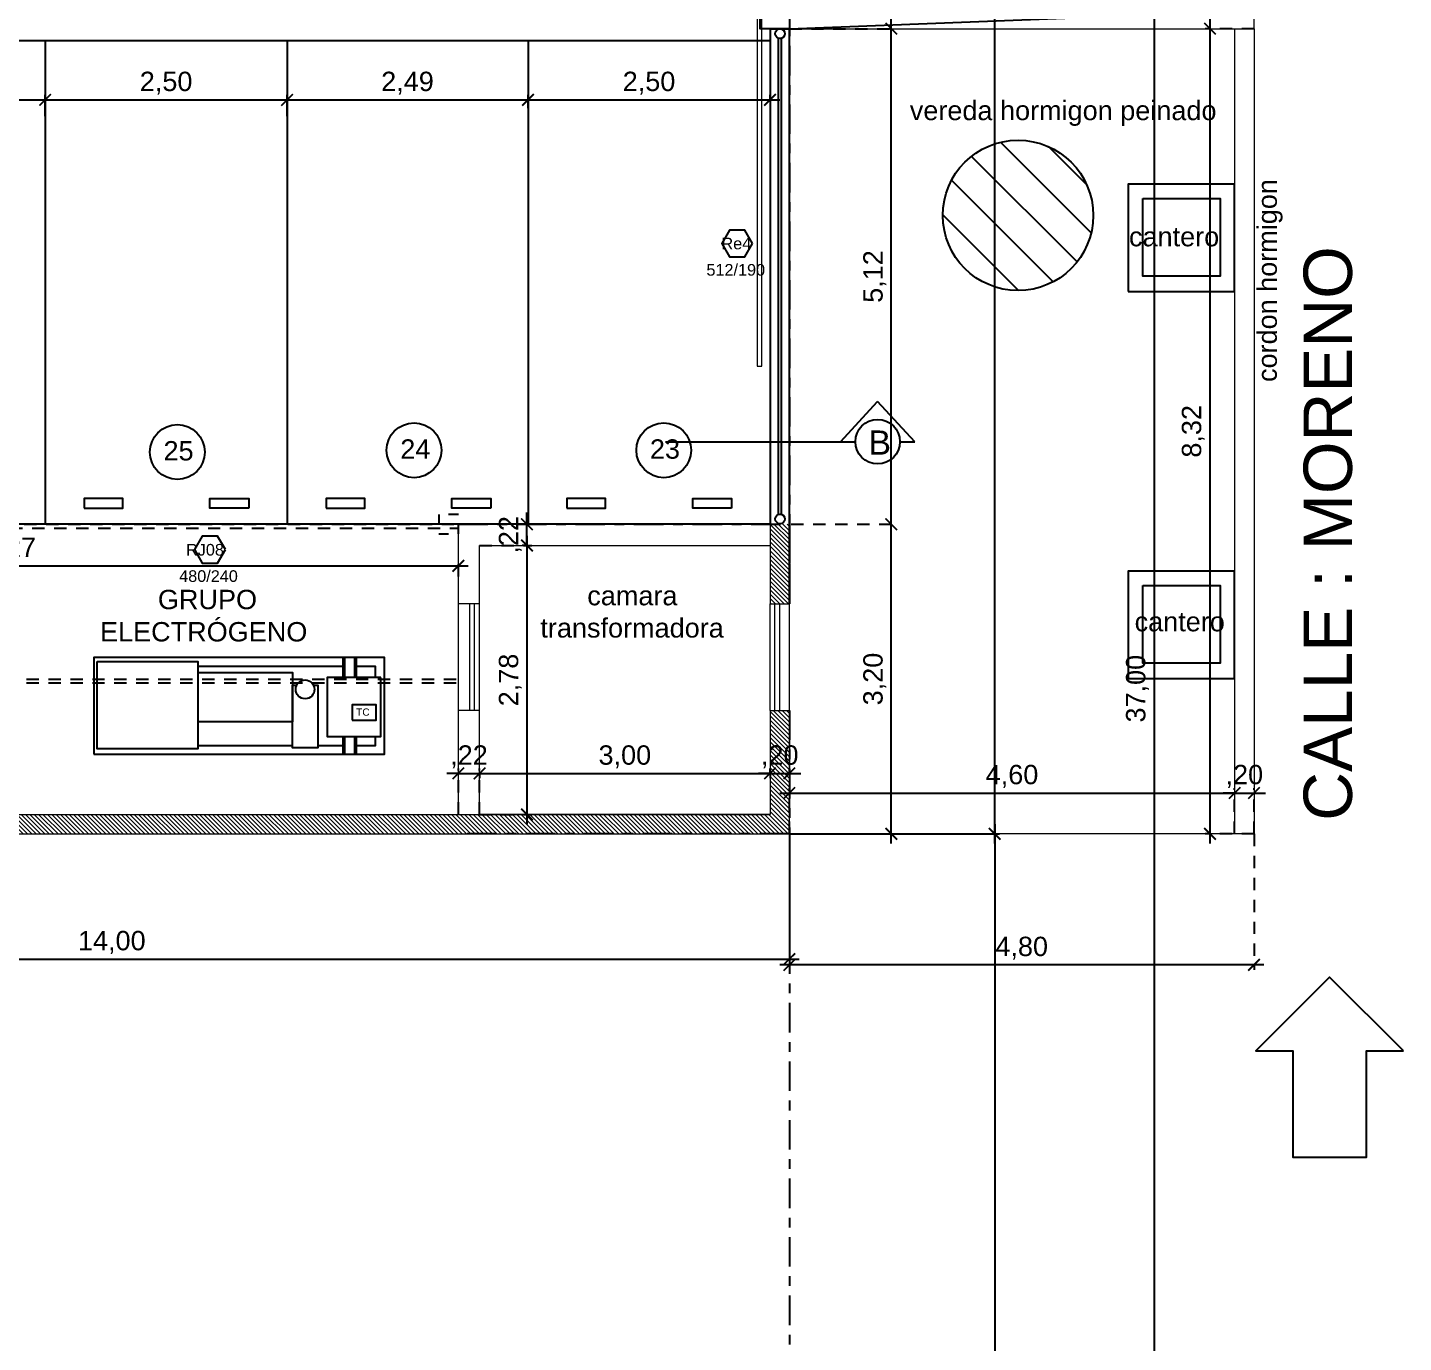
# Model space of a CAD drawing. Header units: metres. Extents: x 1093 to 1459, y -137 to 62.
# Drawn here: x 1329.3 to 1343.52, y -23.17 to -9.58 of the extents above; entities that cross this region are included whole.
import ezdxf

# ---------------------------------------------------------------- set-up
doc = ezdxf.new("R2010")
doc.units = ezdxf.units.M
doc.header["$LTSCALE"] = 0.508
doc.header["$PDMODE"] = 1
doc.header["$PDSIZE"] = -2
for name, pattern in [('ACAD_ISO10W100', [18, 12, -3, 0, -3]), ('HIDDEN', [0.375, 0.25, -0.125]), ('HIDDEN2', [0.1875, 0.125, -0.0625])]:
    doc.linetypes.add(name, pattern=pattern)
doc.layers.get('0').update_dxf_attribs({"color": 9})
doc.layers.get('Defpoints').update_dxf_attribs({"color": 9})
for name, color, linetype in [('1-EJES', 9, 'ACAD_ISO10W100'), ('2-Corte', 9, 'Continuous'), ('2-Desig-Carp', 9, 'Continuous'), ('2-texto', 9, 'Continuous'), ('3-muros', 9, 'Continuous'), ('3-VISTA', 9, 'Continuous'), ('4-carpinterias', 9, 'Continuous'), ('7-artef', 9, 'Continuous'), ('7-equipamiento', 9, 'Continuous'), ('8-cotas-100', 9, 'Continuous'), ('9-Hatch', 9, 'Continuous'), ('9-Hatch existente', 9, 'Continuous'), ('9-PISOS', 9, 'Continuous'), ('arq 0.09', 9, 'Continuous'), ('arq carpinterias', 9, 'Continuous'), ('artef', 9, 'Continuous'), ('Estructura', 9, 'HIDDEN2')]:
    doc.layers.add(name, color=color, linetype=linetype)
doc.styles.add('swiss', font='swissel.ttf')
doc.dimstyles.new('dim-100', dxfattribs={"dimtxt": 0.2, "dimasz": 0.12, "dimexe": 0.05, "dimexo": 0, "dimgap": 0.05, "dimtad": 1, "dimzin": 4, "dimtxsty": 'swiss', "dimblk": 'ARCHTICK', "dimcen": 0.5, "dimdle": 0.1, "dimclrd": 256, "dimclre": 252, "dimclrt": 256, "dimadec": 0, "dimazin": 0, "dimtfac": 1, "dimtix": 1, "dimtmove": 2, "dimatfit": 3, "dimldrblk": 'OPEN30', "dimfxl": 0.05, "dimtolj": 1, "dimtzin": 0, "dimarcsym": 0})

# ---------------------------------------------------------------- blocks, each defined once
blk = doc.blocks.new('_ARCHTICK')
at = {"color": 0, "linetype": 'ByBlock', "const_width": 0.15}
blk.add_lwpolyline([(-0.5, -0.5), (0.5, 0.5)], dxfattribs=at)
blk = doc.blocks.new('*D18')
at = {"layer": '8-cotas-100', "color": 252, "linetype": 'Continuous', "lineweight": -2, "transparency": 16777216}
for p, q in [((1323.174, -17.917), (1323.174, -19.261)), ((1337.174, -17.917), (1337.174, -19.261))]:
    blk.add_line(p, q, dxfattribs=at)
at = {"layer": '8-cotas-100', "linetype": 'Continuous', "lineweight": -2, "transparency": 16777216}
blk.add_line((1323.074, -19.211), (1337.274, -19.211), dxfattribs=at)
at = {"layer": 'Defpoints', "color": 0, "linetype": 'Continuous', "transparency": 16777216}
for p in [(1323.174, -17.917), (1337.174, -17.917), (1337.174, -19.211)]:
    blk.add_point(p, dxfattribs=at)
at = {"layer": '8-cotas-100', "linetype": 'Continuous', "lineweight": -2, "transparency": 16777216, "xscale": 0.12, "yscale": 0.12, "zscale": 0.12, "rotation": 180}
blk.add_blockref('_ARCHTICK', (1323.174, -19.211), dxfattribs=at)
at = {"layer": '8-cotas-100', "linetype": 'Continuous', "lineweight": -2, "transparency": 16777216, "xscale": 0.12, "yscale": 0.12, "zscale": 0.12}
blk.add_blockref('_ARCHTICK', (1337.174, -19.211), dxfattribs=at)
at = {"layer": '8-cotas-100', "linetype": 'Continuous', "lineweight": 0, "transparency": 16777216, "insert": (1330.174, -19.039), "char_height": 0.2, "attachment_point": 5, "style": 'swiss'}
blk.add_mtext('\\A1;14,00', dxfattribs=at)
blk = doc.blocks.new('_Open30')
at = {"color": 0, "linetype": 'ByBlock', "lineweight": -2}
for p, q in [((-1, 0.27), (0, 0)), ((0, 0), (-1, -0.27)), ((0, 0), (-1, 0))]:
    blk.add_line(p, q, dxfattribs=at)
blk = doc.blocks.new('*D20')
at = {"layer": '8-cotas-100', "linetype": 'Continuous', "lineweight": -2, "transparency": 16777216}
blk.add_line((1339.295, -18.017), (1339.295, 2.183), dxfattribs=at)
at = {"layer": '8-cotas-100', "color": 252, "linetype": 'Continuous', "lineweight": -2, "transparency": 16777216}
for p, q in [((1337.174, 2.083), (1339.345, 2.083)), ((1337.174, -17.917), (1339.345, -17.917))]:
    blk.add_line(p, q, dxfattribs=at)
at = {"layer": 'Defpoints', "color": 0, "linetype": 'Continuous', "transparency": 16777216}
for p in [(1337.174, 2.083), (1339.295, 2.083), (1337.174, -17.917)]:
    blk.add_point(p, dxfattribs=at)
at = {"layer": '8-cotas-100', "linetype": 'Continuous', "lineweight": -2, "transparency": 16777216, "xscale": 0.12, "yscale": 0.12, "zscale": 0.12}
for p, rotation in [((1339.295, 2.083), 90), ((1339.295, -17.917), 270)]:
    blk.add_blockref('_ARCHTICK', p, dxfattribs=dict(at, rotation=rotation))
at = {"layer": '8-cotas-100', "linetype": 'Continuous', "lineweight": 0, "transparency": 16777216, "insert": (1339.123, -7.917), "char_height": 0.2, "attachment_point": 5, "rotation": 90, "style": 'swiss'}
blk.add_mtext('\\A1;20,00', dxfattribs=at)
blk = doc.blocks.new('*D75')
at = {"layer": '8-cotas-100', "linetype": 'Continuous', "lineweight": -2, "transparency": 16777216}
blk.add_line((1326.885, -10.331), (1329.585, -10.331), dxfattribs=at)
at = {"layer": '8-cotas-100', "color": 252, "linetype": 'Continuous', "lineweight": -2, "transparency": 16777216}
for p, q in [((1326.985, -10.5), (1326.985, -10.281)), ((1329.485, -10.5), (1329.485, -10.281))]:
    blk.add_line(p, q, dxfattribs=at)
at = {"layer": 'Defpoints', "color": 0, "linetype": 'Continuous', "transparency": 16777216}
for p in [(1329.485, -10.331), (1326.985, -10.5), (1329.485, -10.5)]:
    blk.add_point(p, dxfattribs=at)
at = {"layer": '8-cotas-100', "linetype": 'Continuous', "lineweight": -2, "transparency": 16777216, "xscale": 0.12, "yscale": 0.12, "zscale": 0.12, "rotation": 180}
blk.add_blockref('_ARCHTICK', (1326.985, -10.331), dxfattribs=at)
at = {"layer": '8-cotas-100', "linetype": 'Continuous', "lineweight": -2, "transparency": 16777216, "xscale": 0.12, "yscale": 0.12, "zscale": 0.12}
blk.add_blockref('_ARCHTICK', (1329.485, -10.331), dxfattribs=at)
at = {"layer": '8-cotas-100', "linetype": 'Continuous', "lineweight": 0, "transparency": 16777216, "insert": (1328.235, -10.159), "char_height": 0.2, "attachment_point": 5, "style": 'swiss'}
blk.add_mtext('\\A1;2,50', dxfattribs=at)
blk = doc.blocks.new('*D76')
at = {"layer": '8-cotas-100', "linetype": 'Continuous', "lineweight": -2, "transparency": 16777216}
blk.add_line((1329.385, -10.331), (1332.085, -10.331), dxfattribs=at)
at = {"layer": '8-cotas-100', "color": 252, "linetype": 'Continuous', "lineweight": -2, "transparency": 16777216}
for p, q in [((1329.485, -10.5), (1329.485, -10.281)), ((1331.985, -10.5), (1331.985, -10.281))]:
    blk.add_line(p, q, dxfattribs=at)
at = {"layer": 'Defpoints', "color": 0, "linetype": 'Continuous', "transparency": 16777216}
for p in [(1331.985, -10.331), (1329.485, -10.5), (1331.985, -10.5)]:
    blk.add_point(p, dxfattribs=at)
at = {"layer": '8-cotas-100', "linetype": 'Continuous', "lineweight": -2, "transparency": 16777216, "xscale": 0.12, "yscale": 0.12, "zscale": 0.12, "rotation": 180}
blk.add_blockref('_ARCHTICK', (1329.485, -10.331), dxfattribs=at)
at = {"layer": '8-cotas-100', "linetype": 'Continuous', "lineweight": -2, "transparency": 16777216, "xscale": 0.12, "yscale": 0.12, "zscale": 0.12}
blk.add_blockref('_ARCHTICK', (1331.985, -10.331), dxfattribs=at)
at = {"layer": '8-cotas-100', "linetype": 'Continuous', "lineweight": 0, "transparency": 16777216, "insert": (1330.735, -10.159), "char_height": 0.2, "attachment_point": 5, "style": 'swiss'}
blk.add_mtext('\\A1;2,50', dxfattribs=at)
blk = doc.blocks.new('*D131')
at = {"layer": '8-cotas-100', "linetype": 'Continuous', "lineweight": -2, "transparency": 16777216}
blk.add_line((1331.885, -10.331), (1334.574, -10.331), dxfattribs=at)
at = {"layer": '8-cotas-100', "color": 252, "linetype": 'Continuous', "lineweight": -2, "transparency": 16777216}
for p, q in [((1331.985, -10.5), (1331.985, -10.281)), ((1334.474, -10.416), (1334.474, -10.281))]:
    blk.add_line(p, q, dxfattribs=at)
at = {"layer": 'Defpoints', "color": 0, "linetype": 'Continuous', "transparency": 16777216}
for p in [(1334.474, -10.331), (1331.985, -10.5), (1334.474, -10.416)]:
    blk.add_point(p, dxfattribs=at)
at = {"layer": '8-cotas-100', "linetype": 'Continuous', "lineweight": -2, "transparency": 16777216, "xscale": 0.12, "yscale": 0.12, "zscale": 0.12, "rotation": 180}
blk.add_blockref('_ARCHTICK', (1331.985, -10.331), dxfattribs=at)
at = {"layer": '8-cotas-100', "linetype": 'Continuous', "lineweight": -2, "transparency": 16777216, "xscale": 0.12, "yscale": 0.12, "zscale": 0.12}
blk.add_blockref('_ARCHTICK', (1334.474, -10.331), dxfattribs=at)
at = {"layer": '8-cotas-100', "linetype": 'Continuous', "lineweight": 0, "transparency": 16777216, "insert": (1333.229, -10.159), "char_height": 0.2, "attachment_point": 5, "style": 'swiss'}
blk.add_mtext('\\A1;2,49', dxfattribs=at)
blk = doc.blocks.new('*D132')
at = {"layer": '8-cotas-100', "linetype": 'Continuous', "lineweight": -2, "transparency": 16777216}
blk.add_line((1334.374, -10.331), (1337.074, -10.331), dxfattribs=at)
at = {"layer": '8-cotas-100', "color": 252, "linetype": 'Continuous', "lineweight": -2, "transparency": 16777216}
for p, q in [((1334.474, -10.416), (1334.474, -10.281)), ((1336.974, -10.331), (1336.974, -10.281))]:
    blk.add_line(p, q, dxfattribs=at)
at = {"layer": 'Defpoints', "color": 0, "linetype": 'Continuous', "transparency": 16777216}
for p in [(1336.974, -10.331), (1336.974, -10.331), (1334.474, -10.416)]:
    blk.add_point(p, dxfattribs=at)
at = {"layer": '8-cotas-100', "linetype": 'Continuous', "lineweight": -2, "transparency": 16777216, "xscale": 0.12, "yscale": 0.12, "zscale": 0.12, "rotation": 180}
blk.add_blockref('_ARCHTICK', (1334.474, -10.331), dxfattribs=at)
at = {"layer": '8-cotas-100', "linetype": 'Continuous', "lineweight": -2, "transparency": 16777216, "xscale": 0.12, "yscale": 0.12, "zscale": 0.12}
blk.add_blockref('_ARCHTICK', (1336.974, -10.331), dxfattribs=at)
at = {"layer": '8-cotas-100', "linetype": 'Continuous', "lineweight": 0, "transparency": 16777216, "insert": (1335.724, -10.159), "char_height": 0.2, "attachment_point": 5, "style": 'swiss'}
blk.add_mtext('\\A1;2,50', dxfattribs=at)
blk = doc.blocks.new('*D200')
at = {"layer": '8-cotas-100', "linetype": 'Continuous', "lineweight": -2, "transparency": 16777216}
blk.add_line((1339.295, -17.817), (1339.295, -35.017), dxfattribs=at)
at = {"layer": '8-cotas-100', "color": 252, "linetype": 'HIDDEN', "lineweight": -2, "transparency": 16777216}
for p, q in [((1337.194, -17.917), (1339.345, -17.917)), ((1337.174, -34.917), (1339.345, -34.917))]:
    blk.add_line(p, q, dxfattribs=at)
at = {"layer": 'Defpoints', "color": 0, "linetype": 'Continuous', "transparency": 16777216}
for p in [(1337.194, -17.917), (1337.174, -34.917), (1339.295, -34.917)]:
    blk.add_point(p, dxfattribs=at)
at = {"layer": '8-cotas-100', "linetype": 'Continuous', "lineweight": -2, "transparency": 16777216, "xscale": 0.12, "yscale": 0.12, "zscale": 0.12}
for p, rotation in [((1339.295, -17.917), 90), ((1339.295, -34.917), 270)]:
    blk.add_blockref('_ARCHTICK', p, dxfattribs=dict(at, rotation=rotation))
at = {"layer": '8-cotas-100', "linetype": 'Continuous', "lineweight": 0, "transparency": 16777216, "insert": (1339.123, -26.417), "char_height": 0.2, "attachment_point": 5, "rotation": 90, "style": 'swiss'}
blk.add_mtext('\\A1;17,00', dxfattribs=at)
blk = doc.blocks.new('*D238')
at = {"layer": '3-muros', "linetype": 'Continuous', "lineweight": -2, "transparency": 16777216}
blk.add_line((1338.227, -18.017), (1338.227, -14.617), dxfattribs=at)
at = {"layer": '3-muros', "color": 252, "linetype": 'HIDDEN', "lineweight": -2, "transparency": 16777216}
for p, q in [((1337.194, -14.717), (1338.277, -14.717)), ((1337.194, -17.917), (1338.277, -17.917))]:
    blk.add_line(p, q, dxfattribs=at)
at = {"layer": 'Defpoints', "color": 0, "linetype": 'Continuous', "transparency": 16777216}
for p in [(1337.194, -14.717), (1338.227, -14.717), (1337.194, -17.917)]:
    blk.add_point(p, dxfattribs=at)
at = {"layer": '3-muros', "linetype": 'Continuous', "lineweight": -2, "transparency": 16777216, "xscale": 0.12, "yscale": 0.12, "zscale": 0.12}
for p, rotation in [((1338.227, -14.717), 90), ((1338.227, -17.917), 270)]:
    blk.add_blockref('_ARCHTICK', p, dxfattribs=dict(at, rotation=rotation))
at = {"layer": '3-muros', "linetype": 'Continuous', "lineweight": 0, "transparency": 16777216, "insert": (1338.056, -16.317), "char_height": 0.2, "attachment_point": 5, "rotation": 90, "style": 'swiss'}
blk.add_mtext('\\A1;3,20', dxfattribs=at)
blk = doc.blocks.new('*D239')
at = {"layer": '3-muros', "linetype": 'Continuous', "lineweight": -2, "transparency": 16777216}
blk.add_line((1338.227, -14.817), (1338.227, -9.496), dxfattribs=at)
at = {"layer": '3-muros', "color": 252, "linetype": 'HIDDEN', "lineweight": -2, "transparency": 16777216}
for p, q in [((1337.174, -9.596), (1338.277, -9.596)), ((1337.194, -14.717), (1338.277, -14.717))]:
    blk.add_line(p, q, dxfattribs=at)
at = {"layer": 'Defpoints', "color": 0, "linetype": 'Continuous', "transparency": 16777216}
for p in [(1337.174, -9.596), (1338.227, -9.596), (1337.194, -14.717)]:
    blk.add_point(p, dxfattribs=at)
at = {"layer": '3-muros', "linetype": 'Continuous', "lineweight": -2, "transparency": 16777216, "xscale": 0.12, "yscale": 0.12, "zscale": 0.12}
for p, rotation in [((1338.227, -9.596), 90), ((1338.227, -14.717), 270)]:
    blk.add_blockref('_ARCHTICK', p, dxfattribs=dict(at, rotation=rotation))
at = {"layer": '3-muros', "linetype": 'Continuous', "lineweight": 0, "transparency": 16777216, "insert": (1338.056, -12.157), "char_height": 0.2, "attachment_point": 5, "rotation": 90, "style": 'swiss'}
blk.add_mtext('\\A1;5,12', dxfattribs=at)
blk = doc.blocks.new('*D240')
at = {"layer": '3-muros', "linetype": 'Continuous', "lineweight": -2, "transparency": 16777216}
blk.add_line((1338.227, -9.696), (1338.227, -3.911), dxfattribs=at)
at = {"layer": '3-muros', "color": 252, "linetype": 'HIDDEN', "lineweight": -2, "transparency": 16777216}
for p, q in [((1337.174, -4.011), (1338.277, -4.011)), ((1337.174, -9.596), (1338.277, -9.596))]:
    blk.add_line(p, q, dxfattribs=at)
at = {"layer": 'Defpoints', "color": 0, "linetype": 'Continuous', "transparency": 16777216}
for p in [(1337.174, -4.011), (1338.227, -4.011), (1337.174, -9.596)]:
    blk.add_point(p, dxfattribs=at)
at = {"layer": '3-muros', "linetype": 'Continuous', "lineweight": -2, "transparency": 16777216, "xscale": 0.12, "yscale": 0.12, "zscale": 0.12}
for p, rotation in [((1338.227, -4.011), 90), ((1338.227, -9.596), 270)]:
    blk.add_blockref('_ARCHTICK', p, dxfattribs=dict(at, rotation=rotation))
at = {"layer": '3-muros', "linetype": 'Continuous', "lineweight": 0, "transparency": 16777216, "insert": (1338.056, -6.804), "char_height": 0.2, "attachment_point": 5, "rotation": 90, "style": 'swiss'}
blk.add_mtext('\\A1;5,59', dxfattribs=at)
blk = doc.blocks.new('*D270')
at = {"layer": '8-cotas-100', "lineweight": -2, "transparency": 16777216}
blk.add_line((1334.463, -14.837), (1334.463, -17.817), dxfattribs=at)
at = {"layer": '8-cotas-100', "color": 252, "linetype": 'HIDDEN', "lineweight": -2, "transparency": 16777216}
for p, q in [((1333.974, -14.937), (1334.513, -14.937)), ((1333.974, -17.717), (1334.513, -17.717))]:
    blk.add_line(p, q, dxfattribs=at)
at = {"layer": 'Defpoints', "color": 0, "transparency": 16777216}
for p in [(1333.974, -14.937), (1333.974, -17.717), (1334.463, -17.717)]:
    blk.add_point(p, dxfattribs=at)
at = {"layer": '8-cotas-100', "lineweight": -2, "transparency": 16777216, "xscale": 0.12, "yscale": 0.12, "zscale": 0.12}
for p, rotation in [((1334.463, -14.937), 90), ((1334.463, -17.717), 270)]:
    blk.add_blockref('_ARCHTICK', p, dxfattribs=dict(at, rotation=rotation))
at = {"layer": '8-cotas-100', "lineweight": 0, "transparency": 16777216, "insert": (1334.291, -16.327), "char_height": 0.2, "attachment_point": 5, "rotation": 90, "style": 'swiss'}
blk.add_mtext('\\A1;2,78', dxfattribs=at)
blk = doc.blocks.new('*D271')
at = {"layer": '8-cotas-100', "lineweight": -2, "transparency": 16777216}
for p, q in [((1334.463, -14.717), (1334.463, -14.597)), ((1334.463, -14.937), (1334.463, -14.717)), ((1334.463, -14.937), (1334.463, -15.057))]:
    blk.add_line(p, q, dxfattribs=at)
at = {"layer": '8-cotas-100', "color": 252, "linetype": 'HIDDEN', "lineweight": -2, "transparency": 16777216}
for p, q in [((1334.463, -14.717), (1334.413, -14.717)), ((1334.463, -14.937), (1334.413, -14.937))]:
    blk.add_line(p, q, dxfattribs=at)
at = {"layer": 'Defpoints', "color": 0, "transparency": 16777216}
for p in [(1334.463, -14.717), (1334.463, -14.717), (1334.463, -14.937)]:
    blk.add_point(p, dxfattribs=at)
at = {"layer": '8-cotas-100', "lineweight": -2, "transparency": 16777216, "xscale": 0.12, "yscale": 0.12, "zscale": 0.12}
for p, rotation in [((1334.463, -14.717), 270), ((1334.463, -14.937), 90)]:
    blk.add_blockref('_ARCHTICK', p, dxfattribs=dict(at, rotation=rotation))
at = {"layer": '8-cotas-100', "lineweight": 0, "transparency": 16777216, "insert": (1334.291, -14.827), "char_height": 0.2, "attachment_point": 5, "rotation": 90, "style": 'swiss'}
blk.add_mtext('\\A1;,22', dxfattribs=at)
blk = doc.blocks.new('*D272')
at = {"layer": '8-cotas-100', "lineweight": -2, "transparency": 16777216}
for p, q in [((1333.754, -17.292), (1333.634, -17.292)), ((1333.754, -17.292), (1333.974, -17.292)), ((1333.974, -17.292), (1334.094, -17.292))]:
    blk.add_line(p, q, dxfattribs=at)
at = {"layer": '8-cotas-100', "color": 252, "linetype": 'HIDDEN', "lineweight": -2, "transparency": 16777216}
for p, q in [((1333.754, -17.717), (1333.754, -17.242)), ((1333.974, -17.717), (1333.974, -17.242))]:
    blk.add_line(p, q, dxfattribs=at)
at = {"layer": 'Defpoints', "color": 0, "transparency": 16777216}
for p in [(1333.974, -17.292), (1333.754, -17.717), (1333.974, -17.717)]:
    blk.add_point(p, dxfattribs=at)
at = {"layer": '8-cotas-100', "lineweight": -2, "transparency": 16777216, "xscale": 0.12, "yscale": 0.12, "zscale": 0.12}
blk.add_blockref('_ARCHTICK', (1333.754, -17.292), dxfattribs=at)
at = {"layer": '8-cotas-100', "lineweight": -2, "transparency": 16777216, "xscale": 0.12, "yscale": 0.12, "zscale": 0.12, "rotation": 180}
blk.add_blockref('_ARCHTICK', (1333.974, -17.292), dxfattribs=at)
at = {"layer": '8-cotas-100', "lineweight": 0, "transparency": 16777216, "insert": (1333.864, -17.121), "char_height": 0.2, "attachment_point": 5, "style": 'swiss'}
blk.add_mtext('\\A1;,22', dxfattribs=at)
blk = doc.blocks.new('*D273')
at = {"layer": '8-cotas-100', "lineweight": -2, "transparency": 16777216}
blk.add_line((1333.874, -17.292), (1337.074, -17.292), dxfattribs=at)
at = {"layer": '8-cotas-100', "color": 252, "linetype": 'HIDDEN', "lineweight": -2, "transparency": 16777216}
for p, q in [((1333.974, -17.292), (1333.974, -17.342)), ((1336.974, -17.292), (1336.974, -17.242))]:
    blk.add_line(p, q, dxfattribs=at)
at = {"layer": 'Defpoints', "color": 0, "transparency": 16777216}
for p in [(1333.974, -17.292), (1336.974, -17.292), (1336.974, -17.292)]:
    blk.add_point(p, dxfattribs=at)
at = {"layer": '8-cotas-100', "lineweight": -2, "transparency": 16777216, "xscale": 0.12, "yscale": 0.12, "zscale": 0.12, "rotation": 180}
blk.add_blockref('_ARCHTICK', (1333.974, -17.292), dxfattribs=at)
at = {"layer": '8-cotas-100', "lineweight": -2, "transparency": 16777216, "xscale": 0.12, "yscale": 0.12, "zscale": 0.12}
blk.add_blockref('_ARCHTICK', (1336.974, -17.292), dxfattribs=at)
at = {"layer": '8-cotas-100', "lineweight": 0, "transparency": 16777216, "insert": (1335.474, -17.121), "char_height": 0.2, "attachment_point": 5, "style": 'swiss'}
blk.add_mtext('\\A1;3,00', dxfattribs=at)
blk = doc.blocks.new('*D274')
at = {"layer": '8-cotas-100', "lineweight": -2, "transparency": 16777216}
for p, q in [((1336.974, -17.292), (1336.854, -17.292)), ((1336.974, -17.292), (1337.174, -17.292)), ((1337.174, -17.292), (1337.294, -17.292))]:
    blk.add_line(p, q, dxfattribs=at)
at = {"layer": '8-cotas-100', "color": 252, "linetype": 'HIDDEN', "lineweight": -2, "transparency": 16777216}
for p, q in [((1336.974, -17.292), (1336.974, -17.342)), ((1337.174, -17.292), (1337.174, -17.242))]:
    blk.add_line(p, q, dxfattribs=at)
at = {"layer": 'Defpoints', "color": 0, "transparency": 16777216}
for p in [(1336.974, -17.292), (1337.174, -17.292), (1337.174, -17.292)]:
    blk.add_point(p, dxfattribs=at)
at = {"layer": '8-cotas-100', "lineweight": -2, "transparency": 16777216, "xscale": 0.12, "yscale": 0.12, "zscale": 0.12}
blk.add_blockref('_ARCHTICK', (1336.974, -17.292), dxfattribs=at)
at = {"layer": '8-cotas-100', "lineweight": -2, "transparency": 16777216, "xscale": 0.12, "yscale": 0.12, "zscale": 0.12, "rotation": 180}
blk.add_blockref('_ARCHTICK', (1337.174, -17.292), dxfattribs=at)
at = {"layer": '8-cotas-100', "lineweight": 0, "transparency": 16777216, "insert": (1337.074, -17.121), "char_height": 0.2, "attachment_point": 5, "style": 'swiss'}
blk.add_mtext('\\A1;,20', dxfattribs=at)
blk = doc.blocks.new('Grupo Electrogeno 180')
at = {"layer": '7-artef'}
for p, q in [((2.569, 0.13), (2.569, -0.075)), ((2.589, 0.13), (2.589, -0.075)), ((2.69, 0.13), (2.69, -0.075)), ((2.71, 0.13), (2.71, -0.075)), ((2.569, -0.687), (2.569, -0.87)), ((2.589, -0.687), (2.589, -0.87)), ((2.69, -0.687), (2.69, -0.87)), ((2.71, -0.687), (2.71, -0.87))]:
    blk.add_line(p, q, dxfattribs=at)
for points in [[(0, -0.87), (3, -0.87), (3, 0.13), (0, 0.13)], [(0.033, 0.088), (1.073, 0.088), (1.073, -0.813), (0.033, -0.813)], [(2.051, -0.533), (1.077, -0.533), (1.077, -0.026), (2.051, -0.026)], [(2.962, -0.075), (2.408, -0.075), (2.408, -0.687), (2.962, -0.687)], [(2.668, -0.517), (2.915, -0.517), (2.915, -0.357), (2.668, -0.357)]]:
    blk.add_lwpolyline(points, close=True, dxfattribs=at)
for points in [[(2.569, 0.039), (1.073, 0.039)], [(2.909, -0.075), (2.909, 0.039), (2.71, 0.039)], [(2.268, -0.156), (2.311, -0.156), (2.311, -0.803), (2.051, -0.803), (2.051, -0.156), (2.094, -0.156)], [(2.71, -0.779), (2.909, -0.779), (2.909, -0.687)], [(1.073, -0.779), (2.051, -0.779)], [(2.311, -0.779), (2.569, -0.779)]]:
    blk.add_lwpolyline(points, dxfattribs=at)
blk.add_circle((2.181, -0.199), 0.097, dxfattribs=at)
at = {"layer": '7-artef', "insert": (2.708, -0.396), "char_height": 0.075, "attachment_point": 1, "style": 'swiss'}
blk.add_mtext_dynamic_manual_height_columns('TC', width=0.17152, gutter_width=0.75, heights=[0], dxfattribs=at)
blk = doc.blocks.new('*D542')
at = {"layer": '8-cotas-100', "lineweight": -2, "transparency": 16777216}
blk.add_line((1324.385, -15.147), (1333.854, -15.147), dxfattribs=at)
at = {"layer": '8-cotas-100', "color": 252, "linetype": 'HIDDEN', "lineweight": -2, "transparency": 16777216}
for p, q in [((1324.485, -15.257), (1324.485, -15.097)), ((1333.754, -15.257), (1333.754, -15.097))]:
    blk.add_line(p, q, dxfattribs=at)
at = {"layer": 'Defpoints', "color": 0, "transparency": 16777216}
for p in [(1333.754, -15.147), (1324.485, -15.257), (1333.754, -15.257)]:
    blk.add_point(p, dxfattribs=at)
at = {"layer": '8-cotas-100', "lineweight": -2, "transparency": 16777216, "xscale": 0.12, "yscale": 0.12, "zscale": 0.12, "rotation": 180}
blk.add_blockref('_ARCHTICK', (1324.485, -15.147), dxfattribs=at)
at = {"layer": '8-cotas-100', "lineweight": -2, "transparency": 16777216, "xscale": 0.12, "yscale": 0.12, "zscale": 0.12}
blk.add_blockref('_ARCHTICK', (1333.754, -15.147), dxfattribs=at)
at = {"layer": '8-cotas-100', "transparency": 16777216, "insert": (1329.119, -14.975), "char_height": 0.2, "attachment_point": 5, "style": 'swiss'}
blk.add_mtext('\\A1;9,27', dxfattribs=at)
blk = doc.blocks.new('*D543')
at = {"layer": '8-cotas-100', "lineweight": -2, "transparency": 16777216}
blk.add_line((1340.942, 2.183), (1340.942, -35.017), dxfattribs=at)
at = {"layer": '8-cotas-100', "color": 252, "linetype": 'HIDDEN', "lineweight": -2, "transparency": 16777216}
for p, q in [((1337.174, 2.083), (1340.992, 2.083)), ((1337.174, -34.917), (1340.992, -34.917))]:
    blk.add_line(p, q, dxfattribs=at)
at = {"layer": 'Defpoints', "color": 0, "transparency": 16777216}
for p in [(1337.174, 2.083), (1337.174, -34.917), (1340.942, -34.917)]:
    blk.add_point(p, dxfattribs=at)
at = {"layer": '8-cotas-100', "lineweight": -2, "transparency": 16777216, "xscale": 0.12, "yscale": 0.12, "zscale": 0.12}
for p, rotation in [((1340.942, 2.083), 90), ((1340.942, -34.917), 270)]:
    blk.add_blockref('_ARCHTICK', p, dxfattribs=dict(at, rotation=rotation))
at = {"layer": '8-cotas-100', "transparency": 16777216, "insert": (1340.77, -16.417), "char_height": 0.2, "attachment_point": 5, "rotation": 90, "style": 'swiss'}
blk.add_mtext('\\A1;37,00', dxfattribs=at)
blk = doc.blocks.new('*D560')
at = {"layer": '8-cotas-100', "color": 252, "linetype": 'HIDDEN', "lineweight": -2, "transparency": 16777216}
for p, q in [((1337.174, -17.917), (1337.174, -19.321)), ((1341.974, -17.917), (1341.974, -19.321))]:
    blk.add_line(p, q, dxfattribs=at)
at = {"layer": '8-cotas-100', "lineweight": -2, "transparency": 16777216}
blk.add_line((1342.074, -19.271), (1337.074, -19.271), dxfattribs=at)
at = {"layer": 'Defpoints', "color": 0, "transparency": 16777216}
for p in [(1337.174, -17.917), (1341.974, -17.917), (1337.174, -19.271)]:
    blk.add_point(p, dxfattribs=at)
at = {"layer": '8-cotas-100', "lineweight": -2, "transparency": 16777216, "xscale": 0.12, "yscale": 0.12, "zscale": 0.12, "rotation": 180}
blk.add_blockref('_ARCHTICK', (1337.174, -19.271), dxfattribs=at)
at = {"layer": '8-cotas-100', "lineweight": -2, "transparency": 16777216, "xscale": 0.12, "yscale": 0.12, "zscale": 0.12}
blk.add_blockref('_ARCHTICK', (1341.974, -19.271), dxfattribs=at)
at = {"layer": '8-cotas-100', "transparency": 16777216, "insert": (1339.574, -19.099), "char_height": 0.2, "attachment_point": 5, "style": 'swiss'}
blk.add_mtext('\\A1;4,80', dxfattribs=at)
blk = doc.blocks.new('*D561')
at = {"layer": '8-cotas-100', "color": 252, "linetype": 'HIDDEN', "lineweight": -2, "transparency": 16777216}
for p, q in [((1337.174, -17.917), (1337.174, -17.445)), ((1341.774, -17.917), (1341.774, -17.445))]:
    blk.add_line(p, q, dxfattribs=at)
at = {"layer": '8-cotas-100', "lineweight": -2, "transparency": 16777216}
blk.add_line((1337.074, -17.495), (1341.874, -17.495), dxfattribs=at)
at = {"layer": 'Defpoints', "color": 0, "transparency": 16777216}
for p in [(1341.774, -17.495), (1337.174, -17.917), (1341.774, -17.917)]:
    blk.add_point(p, dxfattribs=at)
at = {"layer": '8-cotas-100', "lineweight": -2, "transparency": 16777216, "xscale": 0.12, "yscale": 0.12, "zscale": 0.12, "rotation": 180}
blk.add_blockref('_ARCHTICK', (1337.174, -17.495), dxfattribs=at)
at = {"layer": '8-cotas-100', "lineweight": -2, "transparency": 16777216, "xscale": 0.12, "yscale": 0.12, "zscale": 0.12}
blk.add_blockref('_ARCHTICK', (1341.774, -17.495), dxfattribs=at)
at = {"layer": '8-cotas-100', "transparency": 16777216, "insert": (1339.474, -17.323), "char_height": 0.2, "attachment_point": 5, "style": 'swiss'}
blk.add_mtext('\\A1;4,60', dxfattribs=at)
blk = doc.blocks.new('*D562')
at = {"layer": '8-cotas-100', "color": 252, "linetype": 'HIDDEN', "lineweight": -2, "transparency": 16777216}
for p, q in [((1341.774, -17.917), (1341.774, -17.445)), ((1341.974, -17.917), (1341.974, -17.445))]:
    blk.add_line(p, q, dxfattribs=at)
at = {"layer": '8-cotas-100', "lineweight": -2, "transparency": 16777216}
for p, q in [((1341.774, -17.495), (1341.654, -17.495)), ((1341.774, -17.495), (1341.974, -17.495)), ((1341.974, -17.495), (1342.094, -17.495))]:
    blk.add_line(p, q, dxfattribs=at)
at = {"layer": 'Defpoints', "color": 0, "transparency": 16777216}
for p in [(1341.974, -17.495), (1341.774, -17.917), (1341.974, -17.917)]:
    blk.add_point(p, dxfattribs=at)
at = {"layer": '8-cotas-100', "lineweight": -2, "transparency": 16777216, "xscale": 0.12, "yscale": 0.12, "zscale": 0.12}
blk.add_blockref('_ARCHTICK', (1341.774, -17.495), dxfattribs=at)
at = {"layer": '8-cotas-100', "lineweight": -2, "transparency": 16777216, "xscale": 0.12, "yscale": 0.12, "zscale": 0.12, "rotation": 180}
blk.add_blockref('_ARCHTICK', (1341.974, -17.495), dxfattribs=at)
at = {"layer": '8-cotas-100', "transparency": 16777216, "insert": (1341.874, -17.323), "char_height": 0.2, "attachment_point": 5, "style": 'swiss'}
blk.add_mtext('\\A1;,20', dxfattribs=at)
blk = doc.blocks.new('*D571')
at = {"layer": '8-cotas-100', "lineweight": -2, "transparency": 16777216}
blk.add_line((1341.519, -3.896), (1341.519, -9.696), dxfattribs=at)
at = {"layer": '8-cotas-100', "color": 252, "linetype": 'HIDDEN', "lineweight": -2, "transparency": 16777216}
for p, q in [((1341.976, -3.996), (1341.469, -3.996)), ((1341.974, -9.596), (1341.469, -9.596))]:
    blk.add_line(p, q, dxfattribs=at)
at = {"layer": 'Defpoints', "color": 0, "transparency": 16777216}
for p in [(1341.976, -3.996), (1341.519, -9.596), (1341.974, -9.596)]:
    blk.add_point(p, dxfattribs=at)
at = {"layer": '8-cotas-100', "lineweight": -2, "transparency": 16777216, "xscale": 0.12, "yscale": 0.12, "zscale": 0.12}
for p, rotation in [((1341.519, -3.996), 90), ((1341.519, -9.596), 270)]:
    blk.add_blockref('_ARCHTICK', p, dxfattribs=dict(at, rotation=rotation))
at = {"layer": '8-cotas-100', "transparency": 16777216, "insert": (1341.347, -6.796), "char_height": 0.2, "attachment_point": 5, "rotation": 90, "style": 'swiss'}
blk.add_mtext('\\A1;5,60', dxfattribs=at)
blk = doc.blocks.new('*D572')
at = {"layer": '8-cotas-100', "lineweight": -2, "transparency": 16777216}
blk.add_line((1341.519, -9.496), (1341.519, -18.017), dxfattribs=at)
at = {"layer": '8-cotas-100', "color": 252, "linetype": 'HIDDEN', "lineweight": -2, "transparency": 16777216}
for p, q in [((1341.974, -9.596), (1341.469, -9.596)), ((1341.974, -17.917), (1341.469, -17.917))]:
    blk.add_line(p, q, dxfattribs=at)
at = {"layer": 'Defpoints', "color": 0, "transparency": 16777216}
for p in [(1341.974, -9.596), (1341.519, -17.917), (1341.974, -17.917)]:
    blk.add_point(p, dxfattribs=at)
at = {"layer": '8-cotas-100', "lineweight": -2, "transparency": 16777216, "xscale": 0.12, "yscale": 0.12, "zscale": 0.12}
for p, rotation in [((1341.519, -9.596), 90), ((1341.519, -17.917), 270)]:
    blk.add_blockref('_ARCHTICK', p, dxfattribs=dict(at, rotation=rotation))
at = {"layer": '8-cotas-100', "transparency": 16777216, "insert": (1341.347, -13.757), "char_height": 0.2, "attachment_point": 5, "rotation": 90, "style": 'swiss'}
blk.add_mtext('\\A1;8,32', dxfattribs=at)

msp = doc.modelspace()

# ---------------------------------------------------------------- hatches: boundary and pattern name
at = {"layer": '9-Hatch'}
h = msp.add_hatch(dxfattribs=at)
h.set_pattern_fill('ANSI31', color=256, scale=0.1, angle=-90)
h.set_pattern_definition([(315, (-0.5233, 0.03268), (0.2245064, 0.2245064), [])])
h.paths.add_polyline_path([(1339.536, -12.302, 1), (1339.536, -10.748, 1)])
at = {"layer": '9-Hatch existente', "linetype": 'Continuous', "lineweight": 0}
h = msp.add_hatch(dxfattribs=at)
h.set_pattern_fill('ANSI31', color=256, scale=0.01, angle=-90)
h.paths.add_polyline_path([(1336.974, -15.541), (1337.174, -15.541), (1337.174, -14.717), (1336.974, -14.717)])
h.paths.add_polyline_path([(1337.174, -16.641), (1336.974, -16.641), (1336.974, -17.717), (1333.974, -17.717), (1323.174, -17.717), (1323.174, -17.917), (1337.174, -17.917)])
h = msp.add_hatch(dxfattribs=at)
h.set_pattern_fill('ANSI31', color=256, scale=0.01, angle=-90)
h.paths.add_polyline_path([(1323.174, -30.632), (1322.974, -30.632), (1322.974, -37.917), (1323.174, -37.917)])
h.paths.add_polyline_path([(1323.174, -17.717), (1322.974, -17.717), (1322.974, -30.632), (1323.174, -30.632)])
h.paths.add_polyline_path([(1334.723, -16.001), (1336.718, -16.001), (1336.718, -15.252), (1334.723, -15.252)], flags=8)

# ---------------------------------------------------------------- linework, layer by layer
at = {"layer": '1-EJES', "linetype": 'ACAD_ISO10W100', "ltscale": 0.05}
for p, q in [((1337.174, 59.173), (1337.174, -15.541)), ((1337.174, -16.641), (1337.174, -34.917))]:
    msp.add_line(p, q, dxfattribs=at)
for points in [[(1333.754, -14.717), (1337.174, -14.717), (1337.174, -15.541)], [(1337.174, -16.641), (1337.174, -17.917), (1333.754, -17.917)]]:
    msp.add_lwpolyline(points, dxfattribs=at)
at = {"layer": '2-Corte'}
for p, q in [((1337.703, -13.864), (1338.086, -13.448)), ((1338.469, -13.864), (1338.086, -13.448)), ((1335.895, -13.864), (1337.779, -13.864)), ((1337.703, -13.864), (1337.856, -13.864)), ((1338.316, -13.864), (1338.469, -13.864))]:
    msp.add_line(p, q, dxfattribs=at)
msp.add_circle((1338.086, -13.864), 0.23, dxfattribs=at)
at = {"layer": '2-texto'}
msp.add_lwpolyline([(1343.518, -20.161), (1342.755, -19.399), (1341.993, -20.161), (1342.374, -20.161), (1342.374, -21.259), (1343.137, -21.259), (1343.137, -20.161)], close=True, dxfattribs=at)
for centre in [(1330.851, -13.971), (1333.296, -13.953), (1335.876, -13.953)]:
    msp.add_circle(centre, 0.283, dxfattribs=at)
at = {"layer": '3-muros', "linetype": 'Continuous', "lineweight": 0}
for p, q in [((1333.754, -15.541), (1333.754, -14.717)), ((1336.974, -14.717), (1336.974, -15.541)), ((1337.174, -14.956), (1337.174, -15.541)), ((1333.974, -15.541), (1333.754, -15.541)), ((1336.974, -15.541), (1337.174, -15.541)), ((1333.754, -17.717), (1333.754, -16.641)), ((1333.974, -16.641), (1333.754, -16.641)), ((1336.974, -16.641), (1337.174, -16.641)), ((1336.974, -16.641), (1336.974, -17.717)), ((1337.174, -16.641), (1337.174, -17.717)), ((1322.974, -17.717), (1333.974, -17.717)), ((1333.974, -17.717), (1336.974, -17.717)), ((1323.174, -17.917), (1337.194, -17.917))]:
    msp.add_line(p, q, dxfattribs=at)
for points in [[(1333.974, -15.541), (1333.974, -14.937), (1336.974, -14.937)], [(1336.974, -17.717), (1333.974, -17.717), (1333.974, -16.641)]]:
    msp.add_lwpolyline(points, dxfattribs=at)
at = {"layer": '3-VISTA', "lineweight": 0}
for p, q in [((1333.754, -16.641), (1333.754, -15.541)), ((1337.174, -16.641), (1337.174, -15.541))]:
    msp.add_line(p, q, dxfattribs=at)
at = {"layer": '3-VISTA'}
for points in [[(1340.674, -12.313), (1341.774, -12.313), (1341.774, -11.202), (1340.674, -11.202)], [(1340.824, -11.352), (1341.624, -11.352), (1341.624, -12.152), (1340.824, -12.152)], [(1340.674, -16.313), (1341.774, -16.313), (1341.774, -15.202), (1340.674, -15.202)], [(1340.824, -15.352), (1341.624, -15.352), (1341.624, -16.152), (1340.824, -16.152)]]:
    msp.add_lwpolyline(points, close=True, dxfattribs=at)
at = {"layer": '4-carpinterias'}
for p, q in [((1336.974, -9.596), (1337.174, -9.596)), ((1336.974, -9.596), (1336.974, -14.717)), ((1337.174, -15.541), (1337.174, -9.596)), ((1337.061, -14.615), (1337.061, -9.695)), ((1337.091, -14.614), (1337.091, -9.696))]:
    msp.add_line(p, q, dxfattribs=at)
at = {"layer": '4-carpinterias', "lineweight": 0}
for p, q in [((1333.874, -16.641), (1333.874, -15.541)), ((1333.922, -16.641), (1333.922, -15.541)), ((1333.974, -16.641), (1333.974, -15.541)), ((1336.974, -16.641), (1336.974, -15.541)), ((1337.025, -16.641), (1337.025, -15.541)), ((1337.074, -16.641), (1337.074, -15.541))]:
    msp.add_line(p, q, dxfattribs=at)
at = {"layer": '4-carpinterias', "linetype": 'Continuous', "lineweight": 0}
msp.add_line((1337.174, -17.917), (1337.174, -16.641), dxfattribs=at)
msp.add_lwpolyline([(1336.841, -7.082), (1336.841, -13.082), (1336.891, -13.082), (1336.891, -7.082)], close=True, dxfattribs=at)
at = {"layer": '4-carpinterias'}
for centre in [(1337.078, -9.648), (1337.078, -14.662)]:
    msp.add_circle(centre, 0.05, dxfattribs=at)
at = {"layer": '7-equipamiento', "linetype": 'HIDDEN'}
for p, q in [((1324.585, -14.757), (1333.754, -14.757)), ((1325.864, -14.717), (1333.754, -14.717)), ((1324.525, -16.317), (1333.754, -16.317)), ((1324.525, -16.357), (1333.754, -16.357))]:
    msp.add_line(p, q, dxfattribs=at)
at = {"layer": '9-Hatch', "linetype": 'Continuous', "lineweight": 0}
msp.add_line((1321.974, -14.717), (1333.754, -14.717), dxfattribs=at)
at = {"layer": '9-Hatch'}
msp.add_circle((1339.536, -11.525), 0.777, dxfattribs=at)
at = {"layer": '9-PISOS', "linetype": 'Continuous', "lineweight": 0}
for p, q in [((1341.974, -9.596), (1341.974, -3.996)), ((1341.774, -9.596), (1341.774, -17.917)), ((1341.974, -9.596), (1341.974, -17.917)), ((1341.974, -17.917), (1337.194, -17.917))]:
    msp.add_line(p, q, dxfattribs=at)
at = {"layer": '9-PISOS', "flags": 128}
msp.add_lwpolyline([(1337.174, -9.596), (1341.974, -9.41)], dxfattribs=at)
at = {"layer": '9-PISOS', "linetype": 'Continuous', "lineweight": 0, "flags": 128}
msp.add_lwpolyline([(1337.174, -9.596), (1341.974, -9.596)], dxfattribs=at)
at = {"layer": 'arq 0.09', "ltscale": 0.001}
msp.add_lwpolyline([(1337.174, -3.996), (1337.174, -9.596), (1336.873, -9.596), (1336.873, -3.996)], close=True, dxfattribs=at)
at = {"layer": 'arq carpinterias'}
for points in [[(1336.794, -11.815), (1336.714, -11.677), (1336.555, -11.677), (1336.475, -11.815), (1336.555, -11.953), (1336.714, -11.953)], [(1331.347, -14.98), (1331.267, -14.842), (1331.108, -14.842), (1331.028, -14.98), (1331.108, -15.118), (1331.267, -15.118)]]:
    msp.add_lwpolyline(points, close=True, dxfattribs=at)
at = {"layer": 'artef'}
for p, q in [((1321.974, -9.717), (1336.974, -9.717)), ((1329.485, -9.717), (1329.485, -14.717)), ((1331.985, -9.717), (1331.985, -14.717)), ((1334.474, -9.717), (1334.474, -14.717)), ((1336.974, -9.717), (1336.974, -14.717)), ((1336.974, -14.717), (1321.974, -14.717))]:
    msp.add_line(p, q, dxfattribs=at)
for points in [[(1329.888, -14.55), (1330.288, -14.55), (1330.288, -14.45), (1329.888, -14.45)], [(1331.588, -14.55), (1331.188, -14.55), (1331.188, -14.45), (1331.588, -14.45)], [(1332.388, -14.55), (1332.788, -14.55), (1332.788, -14.45), (1332.388, -14.45)], [(1334.088, -14.55), (1333.688, -14.55), (1333.688, -14.45), (1334.088, -14.45)], [(1334.876, -14.55), (1335.276, -14.55), (1335.276, -14.45), (1334.876, -14.45)], [(1336.576, -14.55), (1336.176, -14.55), (1336.176, -14.45), (1336.576, -14.45)]]:
    msp.add_lwpolyline(points, close=True, dxfattribs=at)
at = {"layer": 'Estructura'}
msp.add_lwpolyline([(1333.554, -14.817), (1333.754, -14.817), (1333.754, -14.617), (1333.554, -14.617)], close=True, dxfattribs=at)

# ---------------------------------------------------------------- block references
at = {"layer": '7-artef'}
msp.add_blockref('Grupo Electrogeno 180', (1329.99, -16.225), dxfattribs=at)

# ---------------------------------------------------------------- texts
at = {"layer": '2-Corte', "insert": (1337.991, -13.998), "char_height": 0.25, "width": 1.27676, "attachment_point": 7, "style": 'swiss'}
msp.add_mtext('B', dxfattribs=at)
at = {"layer": '2-Desig-Carp', "char_height": 0.12, "width": 5.11385, "attachment_point": 3, "style": 'swiss'}
for s, insert in [('Re4', (1336.78, -11.756)), ('\\pi-0.36,l0.48,t0.48;{\\fArial|b0|i0|c0|p34;512/190}', (1336.923, -12.028)), ('RJ08', (1331.332, -14.921)), ('\\pi-0.36,l0.48,t0.48;{\\fArial|b0|i0|c0|p34;480/240}', (1331.476, -15.193))]:
    msp.add_mtext(s, dxfattribs=dict(at, insert=insert))
at = {"layer": '2-texto', "char_height": 0.2, "attachment_point": 1, "style": 'swiss'}
for s, insert, width in [('\\pi-0.6,l0.8,t0.8;vereda hormigon peinado', (1338.218, -10.341), 6.62475), ('\\pi3.6059;GRUPO\\P\\pi3.008;ELECTRÓGENO', (1327.044, -15.395), 8.27385), ('\\pi0.73017;{\\fArial|b0|i0|c0|p34;camara \\P\\pi0.24573;transformadora}', (1334.356, -15.355), 2.36921)]:
    msp.add_mtext(s, dxfattribs=dict(at, insert=insert, width=width))
at = {"layer": '2-texto', "insert": (1342.01, -13.447), "char_height": 0.2, "width": 6.62475, "attachment_point": 1, "rotation": 90, "style": 'swiss'}
msp.add_mtext('\\pi-0.6,l0.8,t0.8;cordon hormigon', dxfattribs=at)
at = {"layer": '2-texto', "insert": (1342.486, -17.782), "char_height": 0.5, "attachment_point": 1, "rotation": 90, "style": 'swiss'}
msp.add_mtext_dynamic_manual_height_columns('{\\fArial|b0|i0|c0|p34;CALLE : MORENO}', width=13.40179, gutter_width=1, heights=[0], dxfattribs=at)
at = {"layer": '2-texto', "char_height": 0.2, "attachment_point": 3, "line_spacing_factor": 0.844561, "style": 'swiss'}
for s, insert in [('25', (1331.019, -13.858)), ('24', (1333.465, -13.84)), ('23', (1336.044, -13.84))]:
    msp.add_mtext(s, dxfattribs=dict(at, insert=insert))
at = {"layer": '9-PISOS', "char_height": 0.2, "width": 6.62475, "attachment_point": 1, "style": 'swiss'}
for insert in [(1338.742, -11.645), (1338.8, -15.624)]:
    msp.add_mtext('\\pi1.1407,l0.8,t2.5408;cantero', dxfattribs=dict(at, insert=insert))

# ---------------------------------------------------------------- dimensions: what is measured, and where the dimension line sits
at = {"layer": '3-muros', "linetype": 'Continuous', "lineweight": 0}
for base, p1, p2, picture, middle in [((1338.2275, -4.011), (1337.1736, -9.5963), (1337.1736, -4.011), '*D240', (1338.0559, -6.8037)), ((1338.227, -9.596), (1337.194, -14.717), (1337.174, -9.596), '*D239', (1338.056, -12.157)), ((1338.227, -14.717), (1337.194, -17.917), (1337.194, -14.717), '*D238', (1338.056, -16.317))]:
    dim = msp.add_linear_dim(base=base, p1=p1, p2=p2, angle=90, dimstyle='dim-100', dxfattribs=at)
    dim.commit()
    dim.dimension.update_dxf_attribs({"geometry": picture, "text_midpoint": middle})
at = {"layer": '8-cotas-100', "linetype": 'Continuous', "lineweight": 0}
for base, p1, p2, picture, middle in [((1339.295, 2.083), (1337.174, -17.917), (1337.174, 2.083), '*D20', (1339.123, -7.917)), ((1339.295, -34.917), (1337.194, -17.917), (1337.174, -34.917), '*D200', (1339.123, -26.417))]:
    dim = msp.add_linear_dim(base=base, p1=p1, p2=p2, angle=90, dimstyle='dim-100', dxfattribs=at)
    dim.commit()
    dim.dimension.update_dxf_attribs({"geometry": picture, "text_midpoint": middle})
at = {"layer": '8-cotas-100'}
for base, p1, p2, picture, middle in [((1340.942, -34.917), (1337.174, 2.083), (1337.174, -34.917), '*D543', (1340.77, -16.417)), ((1341.519, -9.596), (1341.976, -3.996), (1341.974, -9.596), '*D571', (1341.347, -6.796)), ((1341.519, -17.917), (1341.974, -9.596), (1341.974, -17.917), '*D572', (1341.347, -13.757))]:
    dim = msp.add_linear_dim(base=base, p1=p1, p2=p2, angle=90, dimstyle='dim-100', dxfattribs=at)
    dim.commit()
    dim.dimension.update_dxf_attribs({"geometry": picture, "text_midpoint": middle})
at = {"layer": '8-cotas-100', "linetype": 'Continuous', "lineweight": 0}
for base, p1, p2, picture, middle in [((1329.485, -10.331), (1326.985, -10.5), (1329.485, -10.5), '*D75', (1328.235, -10.159)), ((1331.985, -10.331), (1329.485, -10.5), (1331.985, -10.5), '*D76', (1330.735, -10.159)), ((1334.474, -10.331), (1331.985, -10.5), (1334.474, -10.416), '*D131', (1333.229, -10.159)), ((1336.974, -10.331), (1334.474, -10.416), (1336.974, -10.331), '*D132', (1335.724, -10.159)), ((1337.174, -19.211), (1323.174, -17.917), (1337.174, -17.917), '*D18', (1330.174, -19.039))]:
    dim = msp.add_linear_dim(base=base, p1=p1, p2=p2, dimstyle='dim-100', dxfattribs=at)
    dim.commit()
    dim.dimension.update_dxf_attribs({"geometry": picture, "text_midpoint": middle})
at = {"layer": '8-cotas-100', "lineweight": 0}
for base, p1, p2, picture, middle in [((1334.463, -14.717), (1334.463, -14.937), (1334.463, -14.717), '*D271', (1334.291, -14.827)), ((1334.463, -17.717), (1333.974, -14.937), (1333.974, -17.717), '*D270', (1334.291, -16.327))]:
    dim = msp.add_linear_dim(base=base, p1=p1, p2=p2, angle=90, dimstyle='dim-100', dxfattribs=at)
    dim.commit()
    dim.dimension.update_dxf_attribs({"geometry": picture, "text_midpoint": middle})
at = {"layer": '8-cotas-100'}
for base, p1, p2, picture, middle in [((1333.754, -15.147), (1324.485, -15.257), (1333.754, -15.257), '*D542', (1329.119, -14.975)), ((1341.774, -17.495), (1337.174, -17.917), (1341.774, -17.917), '*D561', (1339.474, -17.323)), ((1341.974, -17.495), (1341.774, -17.917), (1341.974, -17.917), '*D562', (1341.874, -17.323)), ((1337.174, -19.271), (1341.974, -17.917), (1337.174, -17.917), '*D560', (1339.574, -19.099))]:
    dim = msp.add_linear_dim(base=base, p1=p1, p2=p2, dimstyle='dim-100', dxfattribs=at)
    dim.commit()
    dim.dimension.update_dxf_attribs({"geometry": picture, "text_midpoint": middle})
at = {"layer": '8-cotas-100', "lineweight": 0}
for base, p1, p2, picture, middle in [((1333.974, -17.292), (1333.754, -17.717), (1333.974, -17.717), '*D272', (1333.864, -17.121)), ((1336.974, -17.292), (1333.974, -17.292), (1336.974, -17.292), '*D273', (1335.474, -17.121)), ((1337.174, -17.292), (1336.974, -17.292), (1337.174, -17.292), '*D274', (1337.074, -17.121))]:
    dim = msp.add_linear_dim(base=base, p1=p1, p2=p2, dimstyle='dim-100', dxfattribs=at)
    dim.commit()
    dim.dimension.update_dxf_attribs({"geometry": picture, "text_midpoint": middle})

doc.saveas('drawing.dxf')
